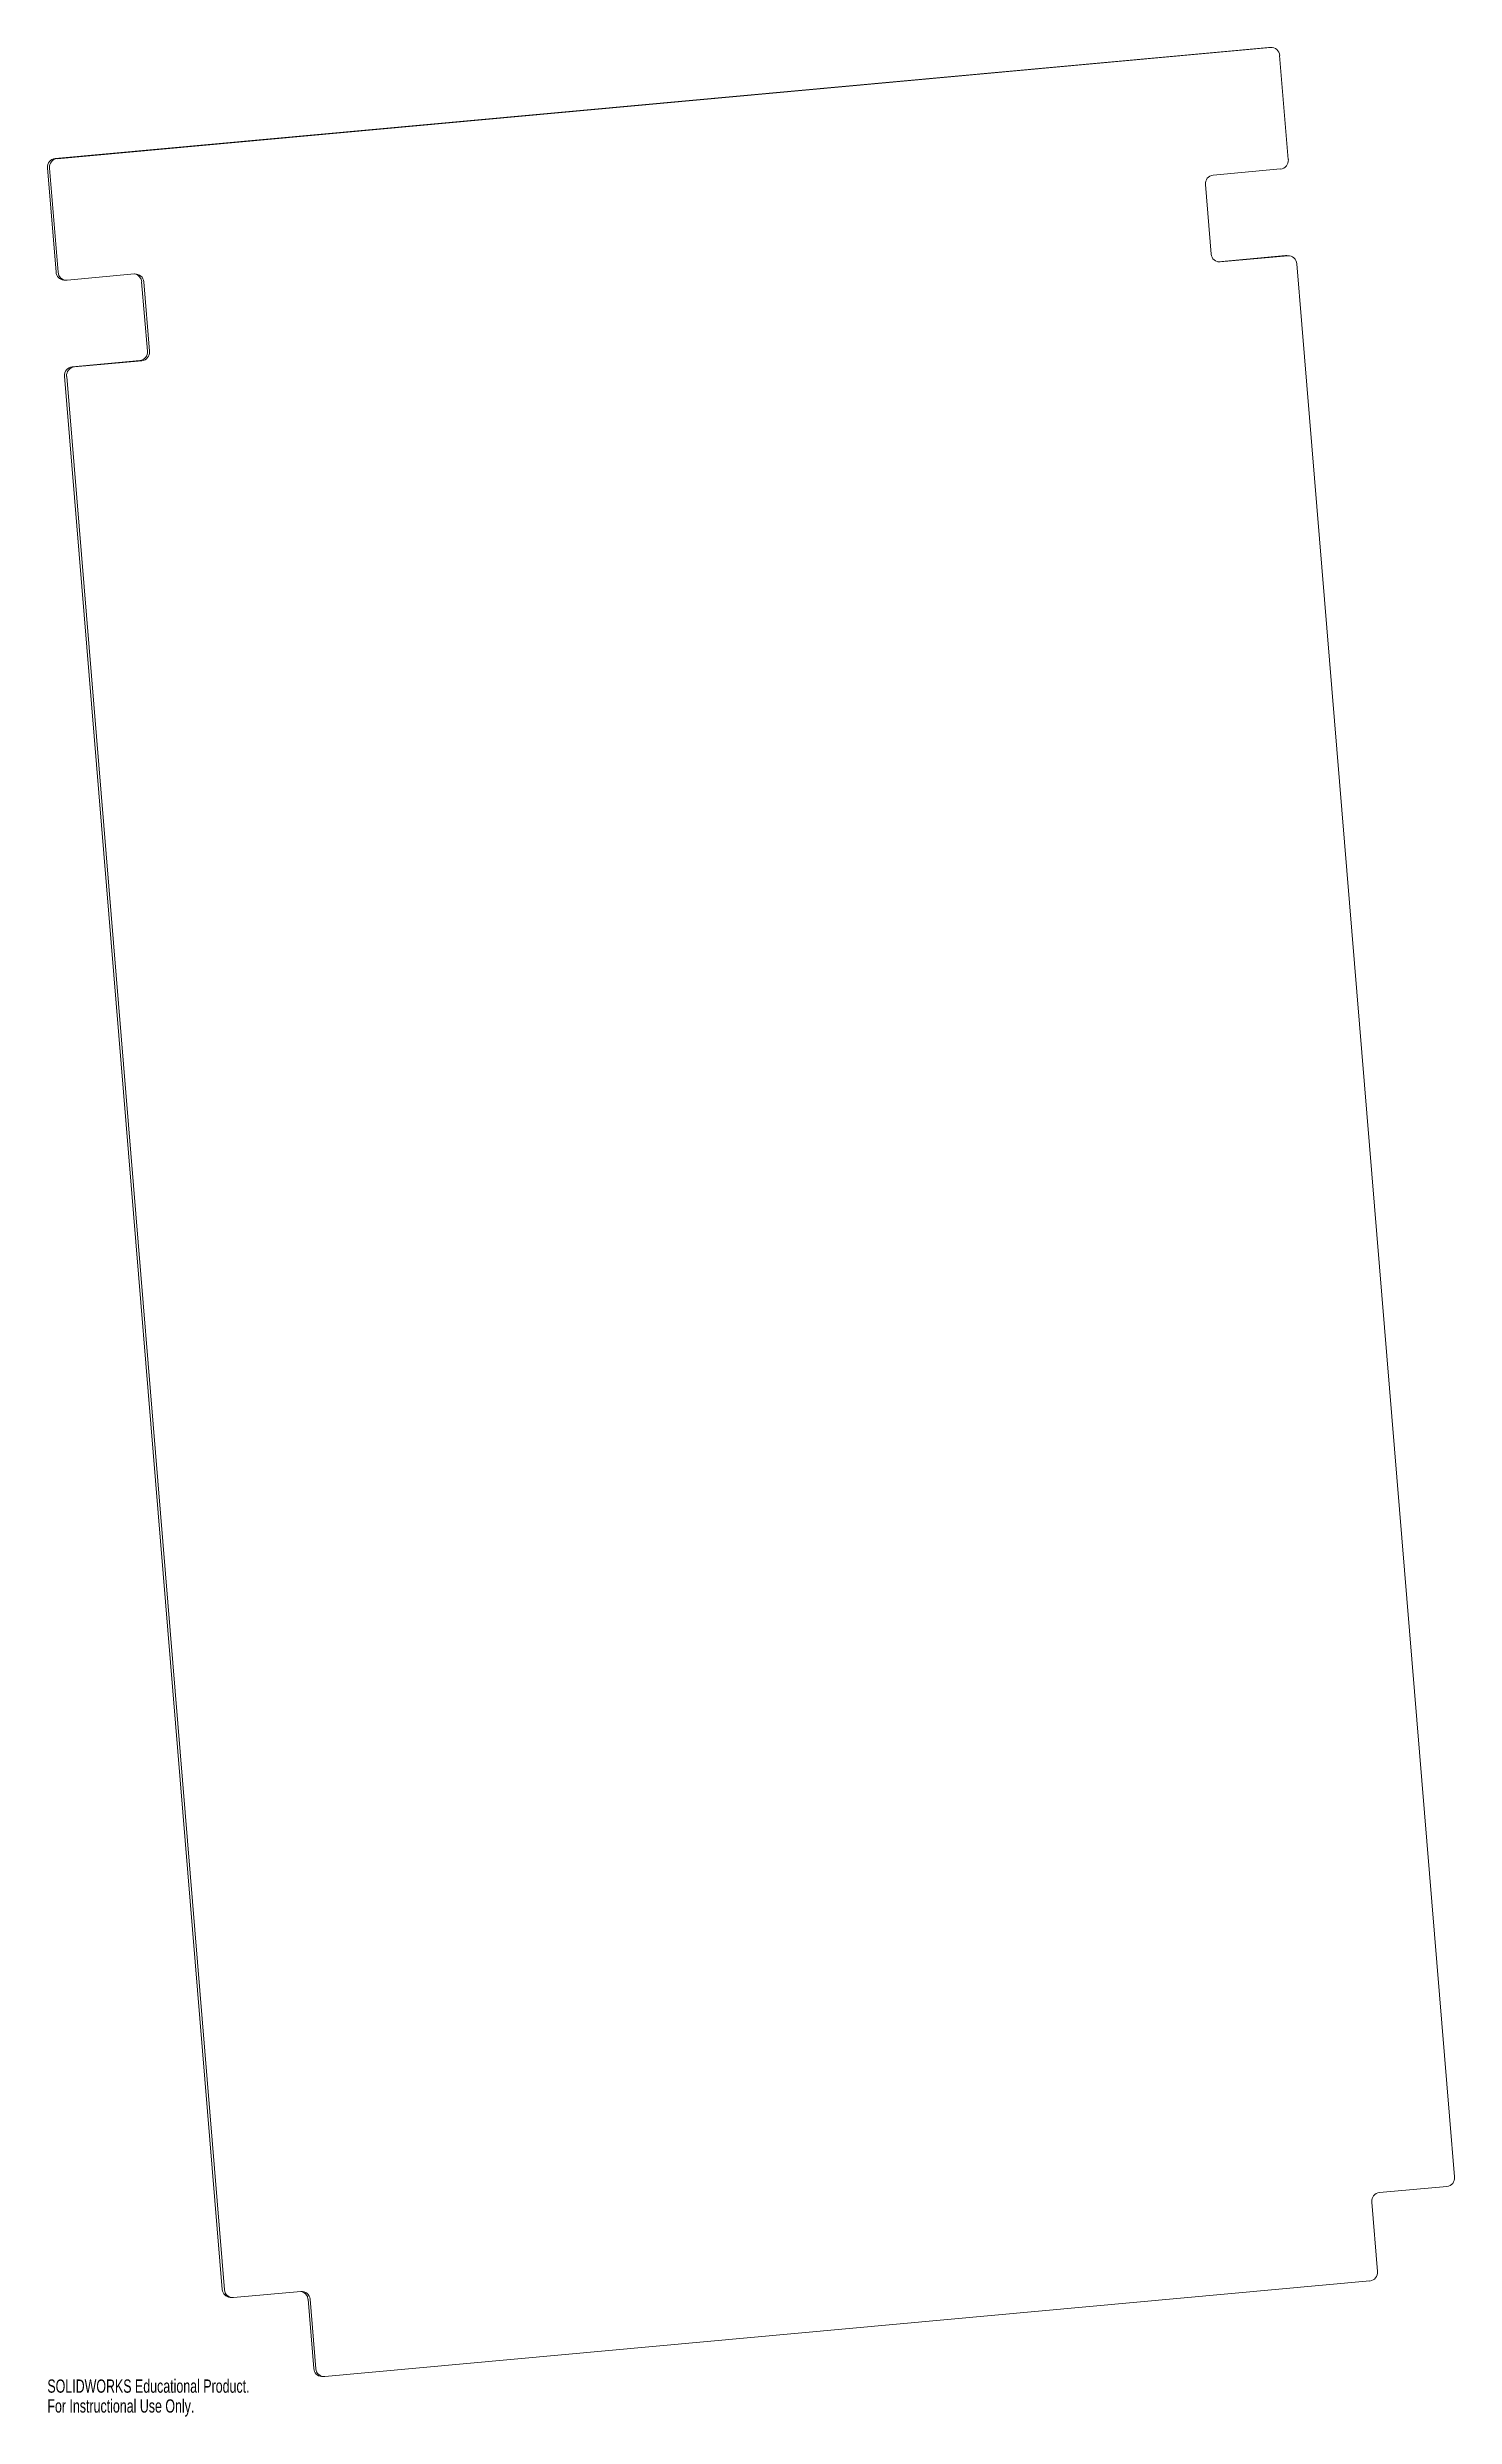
# Model space of a CAD drawing. Header units: inches. Extents: x -2.6 to 17.6, y -0.5 to 33.5.
import ezdxf

# ---------------------------------------------------------------- set-up
doc = ezdxf.new("R2010")
doc.units = ezdxf.units.IN
doc.header["$MEASUREMENT"] = 0
doc.styles.add('SLDTEXTSTYLE0', font='TXT', dxfattribs={"width": 0.7})

msp = doc.modelspace()

# ---------------------------------------------------------------- linework, layer by layer
at = {"color": 7, "linetype": 'Continuous', "lineweight": 15}
for p, q in [((14.898, 33.538), (-2.512, 31.943)), ((14.928, 33.536), (-2.482, 31.941)), ((14.898, 33.538), (14.917, 33.538)), ((14.947, 33.536), (14.917, 33.538)), ((15.183, 31.928), (15.059, 33.422)), ((-2.622, 31.808), (-2.499, 30.314)), ((-2.592, 31.806), (-2.469, 30.312)), ((15.072, 31.793), (14.105, 31.704)), ((13.994, 31.569), (14.076, 30.573)), ((-1.371, 30.287), (-2.338, 30.198)), ((14.174, 30.461), (14.177, 30.461)), ((14.177, 30.461), (15.145, 30.55)), ((14.207, 30.459), (15.175, 30.548)), ((15.145, 30.55), (15.163, 30.55)), ((15.193, 30.548), (15.163, 30.55)), ((17.569, 2.984), (15.306, 30.434)), ((-2.387, 30.2), (-2.357, 30.198)), ((-1.188, 29.18), (-1.27, 30.176)), ((-1.158, 29.178), (-1.24, 30.174)), ((-2.265, 28.956), (-1.298, 29.044)), ((-2.235, 28.954), (-1.268, 29.042)), ((-2.376, 28.82), (-0.113, 1.369)), ((-2.346, 28.818), (-0.083, 1.367)), ((17.458, 2.848), (16.491, 2.76)), ((16.38, 2.624), (16.463, 1.628)), ((1.36, 0.12), (16.352, 1.493)), ((0, 1.256), (0.03, 1.254)), ((1.016, 1.343), (0.048, 1.254)), ((1.199, 0.235), (1.117, 1.231)), ((1.229, 0.233), (1.147, 1.229)), ((1.311, 0.122), (1.341, 0.12))]:
    msp.add_line(p, q, dxfattribs=at)
for centre, radius, start, end in [((14.938, 33.414), 0.122, 3.8121, 94.4869), ((-2.498, 31.82), 0.125, 96.1393, 185.4219), ((-2.468, 31.818), 0.125, 96.1393, 185.4219), ((14.118, 31.58), 0.125, 96.1393, 185.4219), ((15.059, 31.916), 0.125, 276.1393, 5.4219), ((-2.377, 30.322), 0.122, 183.8907, 265.5319), ((-2.348, 30.32), 0.122, 183.8121, 274.4869), ((-1.361, 30.165), 0.122, 3.8121, 94.4869), ((-1.392, 30.167), 0.123, 3.9604, 78.3188), ((14.198, 30.581), 0.122, 183.8121, 274.4869), ((15.184, 30.426), 0.122, 3.8121, 94.4869), ((-2.252, 28.832), 0.125, 96.1393, 185.4219), ((-2.222, 28.83), 0.125, 96.1393, 185.4219), ((-1.311, 29.168), 0.125, 276.1393, 5.4219), ((-1.281, 29.166), 0.125, 276.1393, 5.4219), ((16.504, 2.636), 0.125, 96.1393, 185.4219), ((17.445, 2.972), 0.125, 276.1393, 5.4219), ((0.009, 1.378), 0.122, 183.8907, 265.5319), ((0.039, 1.375), 0.122, 183.8121, 274.4869), ((16.339, 1.616), 0.125, 276.1393, 5.4219), ((1.025, 1.221), 0.122, 3.8121, 94.4869), ((0.994, 1.223), 0.123, 3.9604, 78.3188), ((1.321, 0.243), 0.122, 183.8907, 265.5319), ((1.35, 0.241), 0.122, 183.8121, 274.4869)]:
    msp.add_arc(centre, radius, start, end, dxfattribs=at)

# ---------------------------------------------------------------- texts
at = {"color": 7, "linetype": 'Continuous', "char_height": 0.1903, "attachment_point": 1, "style": 'SLDTEXTSTYLE0'}
for s, insert in [('SOLIDWORKS Educational Product.', (-2.623, 0.079)), ('For Instructional Use Only.', (-2.623, -0.206))]:
    msp.add_mtext(s, dxfattribs=dict(at, insert=insert))

doc.saveas('drawing.dxf')
